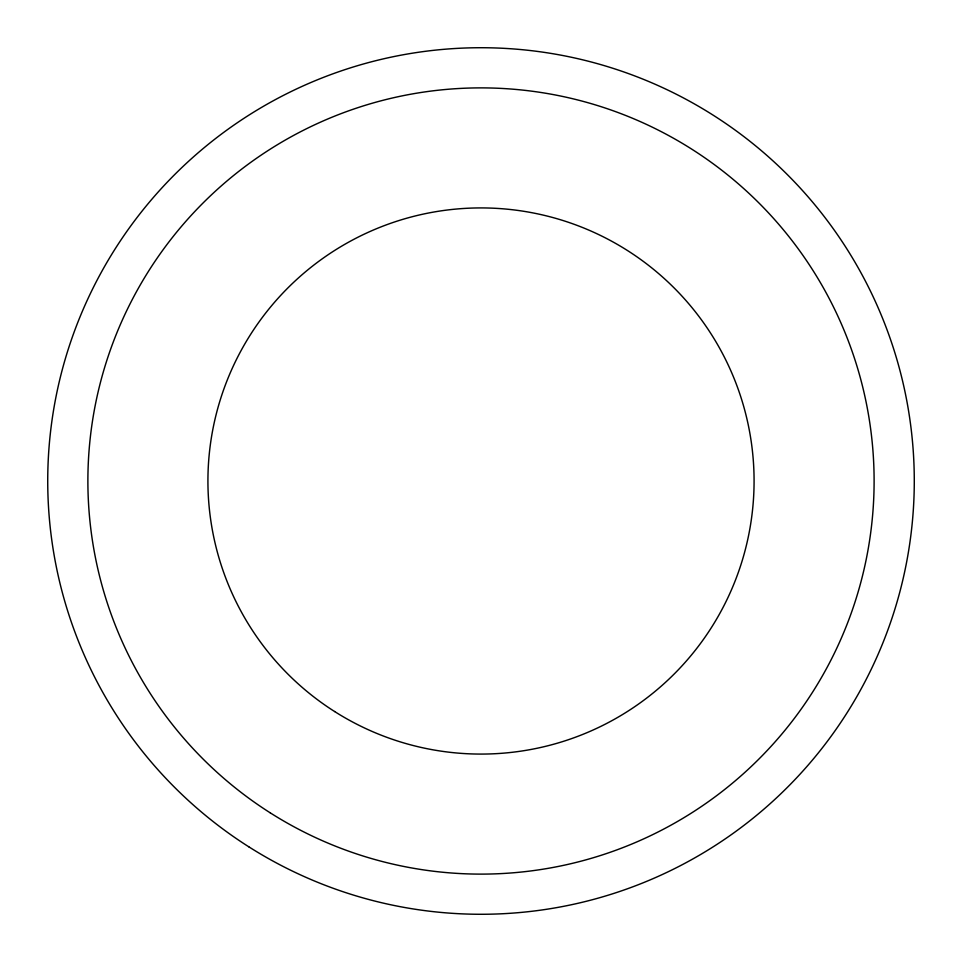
<?xml version="1.0" encoding="UTF-8"?>
<svg xmlns="http://www.w3.org/2000/svg" width="962" height="962" viewBox="0 0 962 962"><rect width="100%" height="100%" fill="white"/><g stroke="black" fill="none" stroke-linecap="round" stroke-linejoin="round"><path stroke-width="1.44" d="M334.644 711.543A273.076 273.076 0 0 0 753.835 492.484A273.076 273.076 0 0 0 354.533 238.973A273.076 273.076 0 0 0 334.644 711.543M270.298 812.878A393.109 393.109 0 0 0 873.761 497.534A393.109 393.109 0 0 0 298.929 132.588A393.109 393.109 0 0 0 270.298 812.878M248.773 846.788A433.285 433.285 0 0 0 913.9 499.218A433.285 433.285 0 0 0 280.327 96.994A433.285 433.285 0 0 0 248.773 846.788"/></g></svg>
